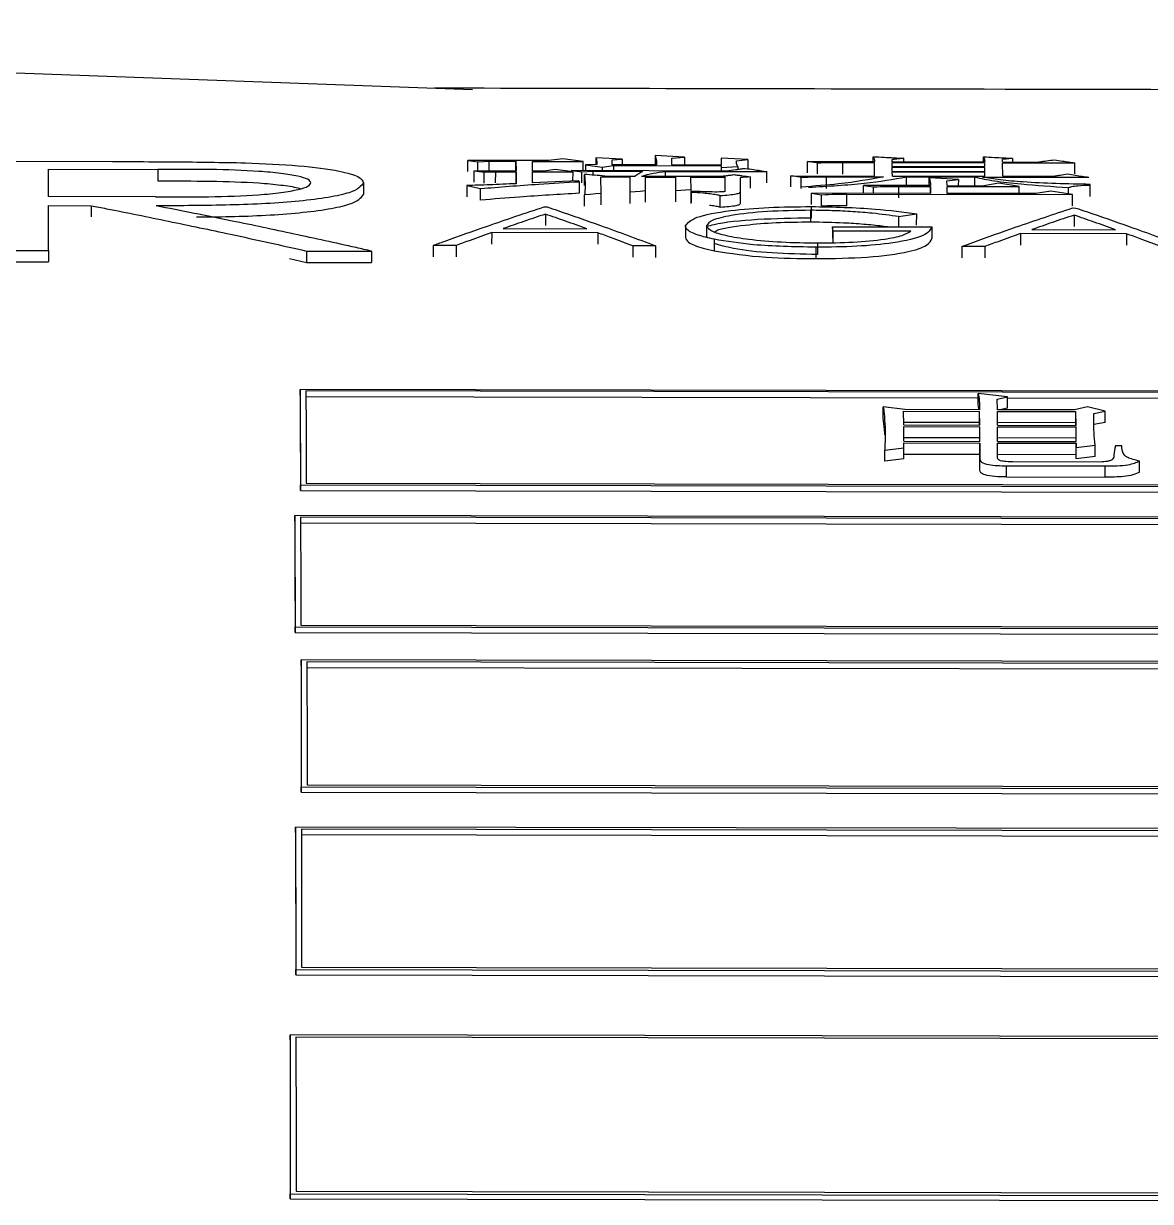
# Model space of a CAD drawing. Header units: millimetres. Extents: x 2451 to 4400, y 944 to 2322.
# Drawn here: x 2903.39 to 2913.01, y 2100.79 to 2110.84 of the extents above; entities that cross this region are included whole.
import ezdxf

# ---------------------------------------------------------------- set-up
doc = ezdxf.new("R2010")
doc.units = ezdxf.units.MM

msp = doc.modelspace()

# ---------------------------------------------------------------- linework, layer by layer
at = {"color": 7, "linetype": 'Continuous', "lineweight": 25}
for p, q in [((2891.903, 2110.843), (2907.218, 2110.279)), ((2903.146, 2109.667), (2904.147, 2109.665)), ((2907.178, 2109.674), (2907.264, 2109.663)), ((2907.87, 2109.673), (2907.178, 2109.674)), ((2907.178, 2109.58), (2907.178, 2109.674)), ((2907.264, 2109.585), (2907.264, 2109.663)), ((2907.362, 2109.667), (2907.589, 2109.667)), ((2907.362, 2109.585), (2907.362, 2109.667)), ((2907.589, 2109.667), (2907.59, 2109.585)), ((2907.73, 2109.666), (2908.162, 2109.666)), ((2907.73, 2109.584), (2907.73, 2109.666)), ((2907.989, 2109.687), (2907.87, 2109.673)), ((2908.162, 2109.666), (2907.989, 2109.687)), ((2908.497, 2109.684), (2908.27, 2109.698)), ((2908.27, 2109.698), (2908.27, 2109.64)), ((2908.411, 2109.679), (2908.497, 2109.684)), ((2908.411, 2109.636), (2908.411, 2109.679)), ((2908.497, 2109.684), (2908.497, 2109.636)), ((2909.027, 2109.703), (2908.778, 2109.716)), ((2908.778, 2109.716), (2908.778, 2109.636)), ((2908.919, 2109.694), (2909.027, 2109.703)), ((2908.92, 2109.636), (2908.919, 2109.694)), ((2909.341, 2109.694), (2909.342, 2109.635)), ((2909.568, 2109.682), (2909.341, 2109.694)), ((2909.341, 2109.694), (2909.341, 2109.635)), ((2909.471, 2109.671), (2909.568, 2109.682)), ((2910.077, 2109.665), (2910.65, 2109.664)), ((2910.077, 2109.57), (2910.077, 2109.665)), ((2910.639, 2109.664), (2910.639, 2109.706)), ((2910.802, 2109.663), (2910.801, 2109.682)), ((2910.802, 2109.663), (2911.591, 2109.662)), ((2910.899, 2109.663), (2910.899, 2109.693)), ((2911.58, 2109.662), (2911.58, 2109.706)), ((2911.743, 2109.662), (2911.742, 2109.683)), ((2911.743, 2109.662), (2912.046, 2109.661)), ((2911.829, 2109.692), (2911.829, 2109.661)), ((2903.596, 2109.6), (2904.533, 2109.598)), ((2903.596, 2109.6), (2903.598, 2109.367)), ((2904.533, 2109.598), (2904.533, 2109.499)), ((2907.233, 2109.585), (2907.319, 2109.574)), ((2907.233, 2109.585), (2907.59, 2109.585)), ((2907.233, 2109.49), (2907.233, 2109.585)), ((2907.319, 2109.479), (2907.319, 2109.574)), ((2907.416, 2109.483), (2907.417, 2109.578)), ((2907.417, 2109.578), (2907.59, 2109.578)), ((2907.59, 2109.578), (2907.591, 2109.476)), ((2907.828, 2109.584), (2907.73, 2109.584)), ((2907.73, 2109.577), (2908.077, 2109.577)), ((2907.731, 2109.482), (2907.73, 2109.577)), ((2907.925, 2109.597), (2907.828, 2109.584)), ((2908.077, 2109.577), (2907.925, 2109.597)), ((2908.066, 2109.59), (2909.385, 2109.587)), ((2908.066, 2109.578), (2908.066, 2109.59)), ((2908.076, 2109.497), (2908.077, 2109.577)), ((2908.281, 2109.641), (2908.184, 2109.636)), ((2908.184, 2109.636), (2908.184, 2109.589)), ((2908.184, 2109.636), (2908.325, 2109.617)), ((2908.25, 2109.582), (2908.671, 2109.581)), ((2908.25, 2109.549), (2908.25, 2109.582)), ((2908.325, 2109.617), (2908.422, 2109.63)), ((2908.325, 2109.617), (2908.325, 2109.589)), ((2908.79, 2109.636), (2908.411, 2109.636)), ((2908.422, 2109.63), (2908.422, 2109.589)), ((2908.422, 2109.63), (2909.342, 2109.628)), ((2908.866, 2109.581), (2909.732, 2109.579)), ((2908.866, 2109.54), (2908.866, 2109.581)), ((2909.342, 2109.635), (2908.92, 2109.636)), ((2909.342, 2109.628), (2909.342, 2109.587)), ((2909.342, 2109.628), (2909.342, 2109.614)), ((2909.342, 2109.614), (2909.482, 2109.622)), ((2909.342, 2109.614), (2909.342, 2109.587)), ((2909.482, 2109.622), (2909.482, 2109.599)), ((2910.163, 2109.559), (2910.163, 2109.654)), ((2910.38, 2109.657), (2910.65, 2109.657)), ((2910.38, 2109.558), (2910.38, 2109.657)), ((2910.651, 2109.541), (2910.65, 2109.657)), ((2910.65, 2109.562), (2910.65, 2109.657)), ((2910.802, 2109.657), (2911.591, 2109.655)), ((2910.802, 2109.624), (2910.802, 2109.657)), ((2910.802, 2109.624), (2911.592, 2109.622)), ((2910.802, 2109.617), (2911.592, 2109.615)), ((2910.802, 2109.583), (2910.802, 2109.617)), ((2910.802, 2109.583), (2911.592, 2109.581)), ((2910.802, 2109.576), (2911.592, 2109.574)), ((2910.803, 2109.541), (2910.802, 2109.576)), ((2911.592, 2109.622), (2911.591, 2109.655)), ((2911.591, 2109.622), (2911.591, 2109.655)), ((2911.592, 2109.581), (2911.592, 2109.615)), ((2911.592, 2109.581), (2911.592, 2109.615)), ((2911.592, 2109.54), (2911.592, 2109.574)), ((2911.592, 2109.54), (2911.592, 2109.574)), ((2911.743, 2109.655), (2912.359, 2109.654)), ((2911.744, 2109.539), (2911.743, 2109.655)), ((2906.289, 2109.483), (2906.289, 2109.384)), ((2907.169, 2109.46), (2907.169, 2109.364)), ((2907.169, 2109.46), (2907.288, 2109.434)), ((2908.121, 2109.499), (2907.731, 2109.482)), ((2908.131, 2109.493), (2908.121, 2109.499)), ((2908.131, 2109.397), (2908.131, 2109.493)), ((2908.174, 2109.46), (2908.174, 2109.555)), ((2908.315, 2109.534), (2908.564, 2109.534)), ((2908.316, 2109.391), (2908.315, 2109.534)), ((2908.347, 2109.541), (2908.607, 2109.541)), ((2908.565, 2109.405), (2908.564, 2109.534)), ((2908.564, 2109.438), (2908.564, 2109.534)), ((2908.661, 2109.541), (2909.343, 2109.54)), ((2908.694, 2109.533), (2908.953, 2109.533)), ((2908.695, 2109.414), (2908.694, 2109.533)), ((2908.954, 2109.416), (2908.953, 2109.533)), ((2908.953, 2109.438), (2908.953, 2109.533)), ((2909.083, 2109.533), (2909.375, 2109.532)), ((2909.084, 2109.424), (2909.083, 2109.533)), ((2909.376, 2109.412), (2909.375, 2109.532)), ((2909.375, 2109.437), (2909.375, 2109.532)), ((2909.506, 2109.407), (2909.505, 2109.528)), ((2909.937, 2109.543), (2910.651, 2109.541)), ((2909.937, 2109.448), (2909.937, 2109.543)), ((2910.024, 2109.436), (2910.024, 2109.531)), ((2910.24, 2109.535), (2910.727, 2109.534)), ((2910.24, 2109.436), (2910.24, 2109.535)), ((2910.555, 2109.461), (2910.641, 2109.449)), ((2911.128, 2109.46), (2910.555, 2109.461)), ((2910.555, 2109.394), (2910.555, 2109.461)), ((2910.803, 2109.541), (2911.592, 2109.54)), ((2910.922, 2109.46), (2910.922, 2109.534)), ((2910.922, 2109.534), (2911.506, 2109.533)), ((2911.116, 2109.46), (2911.117, 2109.526)), ((2911.366, 2109.511), (2911.117, 2109.526)), ((2911.268, 2109.499), (2911.366, 2109.511)), ((2911.269, 2109.46), (2911.268, 2109.499)), ((2911.269, 2109.46), (2911.582, 2109.459)), ((2911.366, 2109.511), (2911.365, 2109.46)), ((2911.506, 2109.459), (2911.506, 2109.533)), ((2911.571, 2109.532), (2912.48, 2109.531)), ((2911.712, 2109.479), (2911.582, 2109.459)), ((2911.885, 2109.451), (2911.712, 2109.479)), ((2911.744, 2109.539), (2912.166, 2109.539)), ((2912.491, 2109.464), (2912.491, 2109.47)), ((2912.491, 2109.368), (2912.491, 2109.464)), ((2904.513, 2109.364), (2903.598, 2109.367)), ((2907.288, 2109.335), (2907.288, 2109.434)), ((2908.175, 2109.285), (2908.176, 2109.382)), ((2908.565, 2109.308), (2908.565, 2109.405)), ((2908.954, 2109.32), (2908.954, 2109.416)), ((2909.084, 2109.41), (2909.084, 2109.404)), ((2909.084, 2109.41), (2909.084, 2109.314)), ((2909.084, 2109.307), (2909.084, 2109.404)), ((2909.333, 2109.278), (2909.333, 2109.375)), ((2909.506, 2109.311), (2909.506, 2109.407)), ((2910.112, 2109.299), (2910.112, 2109.395)), ((2910.112, 2109.395), (2910.198, 2109.382)), ((2911.129, 2109.393), (2910.112, 2109.395)), ((2910.198, 2109.286), (2910.198, 2109.382)), ((2910.415, 2109.288), (2910.415, 2109.387)), ((2910.415, 2109.387), (2912.34, 2109.383)), ((2910.641, 2109.394), (2910.641, 2109.449)), ((2910.857, 2109.354), (2910.858, 2109.453)), ((2910.858, 2109.453), (2911.128, 2109.452)), ((2911.128, 2109.452), (2911.129, 2109.393)), ((2911.128, 2109.393), (2911.128, 2109.452)), ((2911.269, 2109.452), (2911.885, 2109.451)), ((2911.269, 2109.393), (2911.269, 2109.452)), ((2912.026, 2109.392), (2911.269, 2109.393)), ((2911.885, 2109.392), (2911.885, 2109.451)), ((2912.156, 2109.413), (2912.026, 2109.392)), ((2912.34, 2109.383), (2912.156, 2109.413)), ((2903.599, 2109.289), (2903.963, 2109.288)), ((2903.601, 2108.906), (2903.599, 2109.289)), ((2903.963, 2109.288), (2903.963, 2109.192)), ((2907.83, 2109.277), (2907.855, 2109.277)), ((2910.11, 2109.281), (2910.11, 2109.182)), ((2912.342, 2109.269), (2912.368, 2109.268)), ((2907.841, 2109.216), (2907.841, 2109.119)), ((2910.105, 2109.249), (2910.105, 2109.15)), ((2910.856, 2109.195), (2911.01, 2109.218)), ((2911.009, 2109.121), (2911.01, 2109.218)), ((2912.354, 2109.208), (2912.354, 2109.11)), ((2907.383, 2109.058), (2907.382, 2108.961)), ((2908.289, 2109.057), (2907.383, 2109.058)), ((2907.48, 2109.093), (2908.194, 2109.091)), ((2909.036, 2109.115), (2909.036, 2109.017)), ((2909.216, 2109.116), (2909.215, 2109.018)), ((2910.293, 2109.074), (2910.292, 2109.109)), ((2910.292, 2109.109), (2911.139, 2109.107)), ((2910.292, 2109.109), (2910.292, 2109.011)), ((2910.293, 2109.074), (2910.959, 2109.073)), ((2910.293, 2109.074), (2910.293, 2108.977)), ((2911.139, 2109.107), (2911.138, 2109.009)), ((2911.993, 2109.084), (2912.707, 2109.083)), ((2909.282, 2109.001), (2909.282, 2108.903)), ((2910.164, 2108.97), (2910.164, 2108.872)), ((2911.895, 2109.05), (2911.895, 2108.952)), ((2912.802, 2109.048), (2911.895, 2109.05)), ((2903.153, 2108.906), (2903.601, 2108.906)), ((2905.803, 2108.901), (2905.803, 2108.803)), ((2905.803, 2108.901), (2906.358, 2108.9)), ((2907.079, 2108.949), (2906.883, 2108.949)), ((2906.883, 2108.949), (2906.883, 2108.851)), ((2908.586, 2108.946), (2908.586, 2108.848)), ((2908.781, 2108.945), (2908.586, 2108.946)), ((2910.149, 2108.934), (2910.149, 2108.836)), ((2911.592, 2108.94), (2911.396, 2108.941)), ((2911.396, 2108.941), (2911.396, 2108.843)), ((2903.152, 2108.808), (2903.601, 2108.808)), ((2905.656, 2108.836), (2905.803, 2108.803)), ((2905.803, 2108.803), (2906.358, 2108.802)), ((2927.73, 2107.678), (2905.747, 2107.719)), ((2905.747, 2107.669), (2905.75, 2106.857)), ((2927.68, 2107.666), (2905.797, 2107.707)), ((2905.797, 2107.658), (2911.536, 2107.648)), ((2911.785, 2107.655), (2911.536, 2107.684)), ((2911.698, 2107.637), (2911.785, 2107.655)), ((2910.909, 2107.547), (2910.725, 2107.571)), ((2911.699, 2107.545), (2911.698, 2107.637)), ((2911.784, 2107.559), (2911.72, 2107.545)), ((2911.785, 2107.647), (2914.813, 2107.642)), ((2912.467, 2107.57), (2912.358, 2107.544)), ((2912.618, 2107.533), (2912.467, 2107.57)), ((2910.898, 2107.534), (2911.547, 2107.532)), ((2910.899, 2107.416), (2910.898, 2107.534)), ((2911.547, 2107.546), (2910.909, 2107.547)), ((2911.548, 2107.415), (2911.547, 2107.532)), ((2912.358, 2107.544), (2911.699, 2107.545)), ((2911.699, 2107.532), (2912.369, 2107.531)), ((2911.699, 2107.415), (2911.699, 2107.532)), ((2912.37, 2107.413), (2912.369, 2107.531)), ((2912.521, 2107.515), (2912.618, 2107.533)), ((2911.547, 2107.436), (2910.899, 2107.437)), ((2910.899, 2107.416), (2911.548, 2107.415)), ((2910.899, 2107.403), (2911.548, 2107.401)), ((2910.899, 2107.277), (2910.899, 2107.403)), ((2911.547, 2107.415), (2911.547, 2107.436)), ((2911.548, 2107.276), (2911.548, 2107.401)), ((2912.369, 2107.435), (2911.699, 2107.436)), ((2911.699, 2107.415), (2912.37, 2107.413)), ((2911.699, 2107.401), (2912.37, 2107.4)), ((2911.7, 2107.275), (2911.699, 2107.401)), ((2912.369, 2107.413), (2912.369, 2107.435)), ((2912.37, 2107.274), (2912.37, 2107.4)), ((2912.618, 2107.437), (2912.521, 2107.419)), ((2911.548, 2107.305), (2910.899, 2107.306)), ((2910.899, 2107.277), (2911.548, 2107.276)), ((2910.899, 2107.263), (2911.548, 2107.262)), ((2910.899, 2107.221), (2910.899, 2107.263)), ((2911.548, 2107.276), (2911.548, 2107.305)), ((2911.548, 2107.262), (2911.549, 2107.125)), ((2912.37, 2107.304), (2911.699, 2107.305)), ((2911.7, 2107.275), (2912.37, 2107.274)), ((2911.7, 2107.262), (2912.37, 2107.26)), ((2911.7, 2107.133), (2911.7, 2107.262)), ((2912.37, 2107.274), (2912.37, 2107.304)), ((2912.37, 2107.26), (2912.371, 2107.224)), ((2910.737, 2107.202), (2910.899, 2107.221)), ((2910.737, 2107.106), (2910.737, 2107.202)), ((2910.899, 2107.167), (2911.548, 2107.166)), ((2911.549, 2107.029), (2911.548, 2107.166)), ((2911.7, 2107.166), (2912.37, 2107.164)), ((2912.37, 2107.128), (2912.371, 2107.224)), ((2912.37, 2107.128), (2912.37, 2107.164)), ((2912.533, 2107.147), (2912.37, 2107.128)), ((2912.371, 2107.224), (2912.533, 2107.243)), ((2912.76, 2107.237), (2912.706, 2107.237)), ((2910.899, 2107.126), (2910.737, 2107.106)), ((2911.549, 2107.029), (2911.549, 2107.125)), ((2911.776, 2107.068), (2912.62, 2107.066)), ((2911.776, 2106.972), (2911.776, 2107.068)), ((2912.577, 2107.1), (2911.83, 2107.102)), ((2912.62, 2106.97), (2912.62, 2107.066)), ((2912.912, 2107.012), (2912.912, 2107.108)), ((2911.776, 2106.972), (2912.62, 2106.97)), ((2905.75, 2106.858), (2905.75, 2106.906)), ((2905.75, 2106.906), (2927.733, 2106.865)), ((2905.75, 2106.857), (2927.733, 2106.816)), ((2905.8, 2106.919), (2927.683, 2106.878)), ((2927.684, 2106.602), (2905.701, 2106.643)), ((2905.701, 2106.594), (2905.704, 2105.645)), ((2927.634, 2106.588), (2905.751, 2106.629)), ((2905.751, 2106.581), (2927.634, 2106.54)), ((2905.704, 2105.645), (2905.704, 2105.692)), ((2905.704, 2105.692), (2927.687, 2105.651)), ((2905.704, 2105.645), (2927.687, 2105.604)), ((2905.754, 2105.707), (2927.637, 2105.667)), ((2905.755, 2105.363), (2905.755, 2105.41)), ((2927.738, 2105.369), (2905.755, 2105.41)), ((2905.755, 2105.363), (2905.757, 2104.281)), ((2927.688, 2105.353), (2905.805, 2105.394)), ((2905.805, 2105.347), (2927.688, 2105.307)), ((2905.807, 2104.344), (2927.69, 2104.303)), ((2905.757, 2104.281), (2905.757, 2104.327)), ((2905.757, 2104.327), (2927.74, 2104.286)), ((2905.757, 2104.281), (2927.74, 2104.24)), ((2927.691, 2103.943), (2905.708, 2103.984)), ((2905.708, 2103.938), (2905.71, 2102.722)), ((2927.641, 2103.925), (2905.758, 2103.965)), ((2905.758, 2103.92), (2927.641, 2103.879)), ((2905.71, 2102.722), (2905.711, 2102.767)), ((2905.71, 2102.722), (2927.693, 2102.681)), ((2905.711, 2102.767), (2927.693, 2102.726)), ((2905.76, 2102.787), (2927.643, 2102.746)), ((2917.644, 2102.188), (2905.661, 2102.21)), ((2905.661, 2102.166), (2905.663, 2100.81)), ((2917.594, 2102.168), (2905.711, 2102.19)), ((2905.663, 2100.81), (2905.663, 2100.853)), ((2905.663, 2100.853), (2917.646, 2100.831)), ((2905.713, 2100.875), (2917.596, 2100.853)), ((2905.663, 2100.81), (2917.646, 2100.787))]:
    msp.add_line(p, q, dxfattribs=at)
at = {"color": 7, "linetype": 'Continuous', "lineweight": 25, "flags": 128}
for points in [[(2907.264, 2109.663), (2907.313, 2109.665), (2907.362, 2109.667)], [(2907.589, 2109.585), (2907.589, 2109.623), (2907.589, 2109.667)], [(2908.162, 2109.589), (2908.162, 2109.622), (2908.162, 2109.666)], [(2909.027, 2109.703), (2909.027, 2109.647), (2909.027, 2109.635)], [(2909.568, 2109.682), (2909.568, 2109.626), (2909.568, 2109.603)], [(2907.319, 2109.574), (2907.368, 2109.576), (2907.417, 2109.578)], [(2907.59, 2109.482), (2907.59, 2109.534), (2907.59, 2109.578)], [(2908.152, 2109.578), (2908.201, 2109.58), (2908.25, 2109.582)], [(2908.152, 2109.483), (2908.152, 2109.534), (2908.152, 2109.578)], [(2909.731, 2109.484), (2909.731, 2109.536), (2909.732, 2109.579)], [(2912.359, 2109.559), (2912.359, 2109.61), (2912.359, 2109.654)], [(2909.591, 2109.535), (2909.57, 2109.533), (2909.548, 2109.531), (2909.526, 2109.529), (2909.505, 2109.528)], [(2909.591, 2109.439), (2909.591, 2109.491), (2909.591, 2109.535)], [(2908.316, 2109.391), (2908.27, 2109.388), (2908.223, 2109.385), (2908.176, 2109.382)], [(2908.316, 2109.295), (2908.316, 2109.347), (2908.316, 2109.391)], [(2908.695, 2109.414), (2908.649, 2109.41), (2908.607, 2109.407), (2908.565, 2109.405)], [(2908.694, 2109.318), (2908.695, 2109.37), (2908.695, 2109.414)], [(2909.084, 2109.424), (2909.037, 2109.421), (2908.996, 2109.419), (2908.954, 2109.416)], [(2909.084, 2109.328), (2909.084, 2109.38), (2909.084, 2109.424)], [(2912.307, 2109.389), (2912.307, 2109.399), (2912.307, 2109.443)], [(2912.34, 2109.287), (2912.34, 2109.34), (2912.34, 2109.383)], [(2910.856, 2109.195), (2910.856, 2109.146), (2910.856, 2109.107)], [(2908.289, 2109.057), (2908.289, 2109.002), (2908.289, 2108.959)], [(2912.802, 2109.048), (2912.802, 2108.993), (2912.802, 2108.95)], [(2903.601, 2108.906), (2903.601, 2108.851), (2903.601, 2108.808)], [(2906.358, 2108.9), (2906.358, 2108.846), (2906.358, 2108.802)], [(2907.079, 2108.949), (2907.079, 2108.894), (2907.079, 2108.851)], [(2908.781, 2108.945), (2908.781, 2108.891), (2908.781, 2108.847)], [(2911.592, 2108.94), (2911.592, 2108.885), (2911.592, 2108.842)], [(2905.747, 2107.67), (2905.747, 2107.697), (2905.747, 2107.719)], [(2911.536, 2107.588), (2911.536, 2107.642), (2911.536, 2107.684)], [(2911.784, 2107.559), (2911.785, 2107.613), (2911.785, 2107.655)], [(2910.725, 2107.475), (2910.725, 2107.529), (2910.725, 2107.571)], [(2911.547, 2107.436), (2911.547, 2107.49), (2911.547, 2107.532)], [(2912.369, 2107.435), (2912.369, 2107.489), (2912.369, 2107.531)], [(2912.618, 2107.437), (2912.618, 2107.491), (2912.618, 2107.533)], [(2911.548, 2107.305), (2911.548, 2107.359), (2911.548, 2107.401)], [(2912.37, 2107.304), (2912.37, 2107.358), (2912.37, 2107.4)], [(2911.548, 2107.166), (2911.548, 2107.22), (2911.548, 2107.262)], [(2912.37, 2107.164), (2912.37, 2107.218), (2912.37, 2107.26)], [(2910.899, 2107.126), (2910.899, 2107.179), (2910.899, 2107.221)], [(2912.533, 2107.147), (2912.533, 2107.201), (2912.533, 2107.243)], [(2905.701, 2106.595), (2905.701, 2106.622), (2905.701, 2106.643)], [(2905.708, 2103.938), (2905.708, 2103.963), (2905.708, 2103.984)], [(2905.661, 2102.166), (2905.661, 2102.191), (2905.661, 2102.21)]]:
    msp.add_lwpolyline(points, dxfattribs=at)
at = {"color": 7, "linetype": 'Continuous', "lineweight": 25}
for points, knots in [([(2928.916, 2110.251), (2926.875, 2110.255), (2921.047, 2110.265), (2913.696, 2110.277), (2908.399, 2110.288), (2906.895, 2110.291)], [0, 0, 0, 0, 0.278431, 0.79507, 1, 1, 1, 1]), ([(2904.147, 2109.665), (2904.206, 2109.665), (2904.382, 2109.664), (2904.761, 2109.663), (2905.079, 2109.658), (2905.28, 2109.654)], [0, 0, 0, 0, 0.155322, 0.465997, 1, 1, 1, 1]), ([(2908.27, 2109.698), (2908.272, 2109.692), (2908.276, 2109.682), (2908.281, 2109.663), (2908.281, 2109.649), (2908.281, 2109.641)], [0, 0, 0, 0, 0.284728, 0.569467, 1, 1, 1, 1]), ([(2908.778, 2109.716), (2908.782, 2109.701), (2908.788, 2109.681), (2908.79, 2109.654), (2908.79, 2109.642), (2908.79, 2109.636)], [0, 0, 0, 0, 0.563227, 0.781607, 1, 1, 1, 1]), ([(2909.482, 2109.622), (2909.48, 2109.628), (2909.475, 2109.64), (2909.471, 2109.656), (2909.471, 2109.666), (2909.471, 2109.671)], [0, 0, 0, 0, 0.370983, 0.685388, 1, 1, 1, 1]), ([(2910.163, 2109.654), (2910.151, 2109.655), (2910.13, 2109.658), (2910.102, 2109.662), (2910.085, 2109.664), (2910.077, 2109.665)], [0, 0, 0, 0, 0.428361, 0.71418, 1, 1, 1, 1]), ([(2910.639, 2109.706), (2910.641, 2109.702), (2910.645, 2109.693), (2910.649, 2109.678), (2910.65, 2109.669), (2910.65, 2109.664)], [0, 0, 0, 0, 0.319584, 0.659717, 1, 1, 1, 1]), ([(2910.639, 2109.706), (2910.67, 2109.705), (2910.729, 2109.702), (2910.816, 2109.697), (2910.871, 2109.694), (2910.899, 2109.693)], [0, 0, 0, 0, 0.360405, 0.680202, 1, 1, 1, 1]), ([(2910.899, 2109.693), (2910.886, 2109.691), (2910.863, 2109.689), (2910.831, 2109.685), (2910.811, 2109.683), (2910.801, 2109.682)], [0, 0, 0, 0, 0.400148, 0.700074, 1, 1, 1, 1]), ([(2911.58, 2109.706), (2911.582, 2109.701), (2911.587, 2109.692), (2911.59, 2109.677), (2911.591, 2109.667), (2911.591, 2109.662)], [0, 0, 0, 0, 0.314478, 0.657155, 1, 1, 1, 1]), ([(2911.58, 2109.706), (2911.611, 2109.704), (2911.668, 2109.701), (2911.751, 2109.696), (2911.803, 2109.694), (2911.829, 2109.692)], [0, 0, 0, 0, 0.374011, 0.687006, 1, 1, 1, 1]), ([(2911.829, 2109.692), (2911.822, 2109.691), (2911.807, 2109.69), (2911.786, 2109.688), (2911.764, 2109.685), (2911.75, 2109.684), (2911.742, 2109.683)], [0, 0, 0, 0, 0.25, 0.5, 0.75, 1, 1, 1, 1]), ([(2912.046, 2109.661), (2912.057, 2109.663), (2912.081, 2109.666), (2912.128, 2109.672), (2912.163, 2109.677), (2912.186, 2109.68)], [0, 0, 0, 0, 0.25461, 0.509219, 1, 1, 1, 1]), ([(2912.186, 2109.68), (2912.209, 2109.676), (2912.249, 2109.67), (2912.307, 2109.662), (2912.342, 2109.656), (2912.359, 2109.654)], [0, 0, 0, 0, 0.393554, 0.696777, 1, 1, 1, 1]), ([(2905.84, 2109.484), (2905.835, 2109.494), (2905.825, 2109.514), (2905.729, 2109.541), (2905.588, 2109.565), (2905.209, 2109.599), (2904.833, 2109.599), (2904.533, 2109.598)], [0, 0, 0, 0, 0.1127199, 0.2273232, 0.3542171, 0.4847985, 1, 1, 1, 1]), ([(2905.28, 2109.654), (2905.436, 2109.647), (2905.743, 2109.634), (2906.077, 2109.59), (2906.263, 2109.538), (2906.281, 2109.501), (2906.289, 2109.483)], [0, 0, 0, 0, 0.291809, 0.574032, 0.788676, 1, 1, 1, 1]), ([(2908.066, 2109.59), (2908.08, 2109.588), (2908.109, 2109.584), (2908.138, 2109.58), (2908.152, 2109.578)], [0, 0, 0, 0, 0.5, 1, 1, 1, 1]), ([(2908.671, 2109.581), (2908.661, 2109.575), (2908.639, 2109.561), (2908.618, 2109.548), (2908.607, 2109.541)], [0, 0, 0, 0, 0.5, 1, 1, 1, 1]), ([(2908.661, 2109.541), (2908.692, 2109.549), (2908.749, 2109.564), (2908.83, 2109.576), (2908.866, 2109.581)], [0, 0, 0, 0, 0.556261, 1, 1, 1, 1]), ([(2909.385, 2109.587), (2909.412, 2109.59), (2909.453, 2109.595), (2909.507, 2109.602), (2909.534, 2109.605), (2909.547, 2109.607)], [0, 0, 0, 0, 0.5, 0.75, 1, 1, 1, 1]), ([(2909.547, 2109.607), (2909.571, 2109.603), (2909.613, 2109.597), (2909.675, 2109.588), (2909.713, 2109.582), (2909.732, 2109.579)], [0, 0, 0, 0, 0.382288, 0.691144, 1, 1, 1, 1]), ([(2910.163, 2109.654), (2910.203, 2109.655), (2910.274, 2109.657), (2910.348, 2109.657), (2910.38, 2109.657)], [0, 0, 0, 0, 0.558835, 1, 1, 1, 1]), ([(2904.513, 2109.364), (2904.818, 2109.363), (2905.201, 2109.362), (2905.59, 2109.399), (2905.733, 2109.425), (2905.825, 2109.454), (2905.835, 2109.474), (2905.84, 2109.484)], [0, 0, 0, 0, 0.51513, 0.645771, 0.772701, 0.88717, 1, 1, 1, 1]), ([(2906.289, 2109.483), (2906.267, 2109.454), (2906.232, 2109.409), (2905.994, 2109.357), (2905.664, 2109.315), (2905.148, 2109.289), (2904.729, 2109.288), (2904.518, 2109.287)], [0, 0, 0, 0, 0.226303, 0.352527, 0.482339, 0.739087, 1, 1, 1, 1]), ([(2904.533, 2109.499), (2904.834, 2109.5), (2905.212, 2109.5), (2905.585, 2109.466), (2905.705, 2109.448), (2905.743, 2109.436), (2905.75, 2109.433)], [0, 0, 0, 0, 0.64047, 0.802747, 0.960385, 1, 1, 1, 1]), ([(2907.591, 2109.476), (2907.553, 2109.474), (2907.478, 2109.471), (2907.338, 2109.465), (2907.234, 2109.462), (2907.169, 2109.46)], [0, 0, 0, 0, 0.270954, 0.541932, 1, 1, 1, 1]), ([(2907.288, 2109.434), (2907.368, 2109.441), (2907.529, 2109.455), (2907.815, 2109.474), (2908.016, 2109.486), (2908.131, 2109.493)], [0, 0, 0, 0, 0.300714, 0.59903, 1, 1, 1, 1]), ([(2908.174, 2109.555), (2908.175, 2109.545), (2908.179, 2109.512), (2908.182, 2109.455), (2908.178, 2109.406), (2908.176, 2109.382)], [0, 0, 0, 0, 0.183884, 0.591879, 1, 1, 1, 1]), ([(2908.347, 2109.541), (2908.318, 2109.544), (2908.261, 2109.548), (2908.203, 2109.553), (2908.174, 2109.555)], [0, 0, 0, 0, 0.5, 1, 1, 1, 1]), ([(2909.343, 2109.54), (2909.355, 2109.541), (2909.379, 2109.544), (2909.415, 2109.549), (2909.439, 2109.552), (2909.451, 2109.554)], [0, 0, 0, 0, 0.3426926, 0.6713463, 1, 1, 1, 1]), ([(2909.451, 2109.554), (2909.463, 2109.552), (2909.488, 2109.549), (2909.535, 2109.542), (2909.569, 2109.538), (2909.591, 2109.535)], [0, 0, 0, 0, 0.2636067, 0.5272133, 1, 1, 1, 1]), ([(2910.024, 2109.531), (2910.012, 2109.533), (2909.991, 2109.536), (2909.962, 2109.539), (2909.946, 2109.542), (2909.937, 2109.543)], [0, 0, 0, 0, 0.428361, 0.71418, 1, 1, 1, 1]), ([(2910.024, 2109.531), (2910.064, 2109.532), (2910.135, 2109.535), (2910.208, 2109.535), (2910.24, 2109.535)], [0, 0, 0, 0, 0.558835, 1, 1, 1, 1]), ([(2910.727, 2109.534), (2910.61, 2109.512), (2910.414, 2109.476), (2910.135, 2109.455), (2910.024, 2109.447)], [0, 0, 0, 0, 0.602165, 1, 1, 1, 1]), ([(2910.086, 2109.445), (2910.254, 2109.455), (2910.579, 2109.475), (2910.81, 2109.514), (2910.922, 2109.534)], [0, 0, 0, 0, 0.513657, 1, 1, 1, 1]), ([(2911.117, 2109.526), (2911.12, 2109.515), (2911.125, 2109.499), (2911.127, 2109.477), (2911.128, 2109.466), (2911.128, 2109.46)], [0, 0, 0, 0, 0.4948491, 0.7474119, 1, 1, 1, 1]), ([(2911.506, 2109.533), (2911.558, 2109.521), (2911.663, 2109.498), (2911.945, 2109.468), (2912.169, 2109.452), (2912.307, 2109.443)], [0, 0, 0, 0, 0.271719, 0.55196, 1, 1, 1, 1]), ([(2912.491, 2109.47), (2912.295, 2109.474), (2912.023, 2109.48), (2911.718, 2109.507), (2911.62, 2109.524), (2911.571, 2109.532)], [0, 0, 0, 0, 0.568218, 0.786772, 1, 1, 1, 1]), ([(2912.166, 2109.539), (2912.177, 2109.54), (2912.2, 2109.544), (2912.243, 2109.551), (2912.275, 2109.556), (2912.295, 2109.559)], [0, 0, 0, 0, 0.264853, 0.529706, 1, 1, 1, 1]), ([(2912.295, 2109.559), (2912.319, 2109.555), (2912.361, 2109.549), (2912.423, 2109.539), (2912.461, 2109.534), (2912.48, 2109.531)], [0, 0, 0, 0, 0.382288, 0.691144, 1, 1, 1, 1]), ([(2912.307, 2109.443), (2912.315, 2109.446), (2912.331, 2109.452), (2912.395, 2109.461), (2912.454, 2109.463), (2912.491, 2109.464)], [0, 0, 0, 0, 0.268716, 0.546829, 1, 1, 1, 1]), ([(2904.863, 2109.193), (2904.958, 2109.193), (2905.261, 2109.195), (2905.663, 2109.216), (2905.993, 2109.258), (2906.232, 2109.31), (2906.266, 2109.355), (2906.289, 2109.384)], [0, 0, 0, 0, 0.138201, 0.437734, 0.589124, 0.736275, 1, 1, 1, 1]), ([(2908.131, 2109.394), (2908.045, 2109.389), (2907.874, 2109.379), (2907.587, 2109.361), (2907.397, 2109.344), (2907.288, 2109.335)], [0, 0, 0, 0, 0.298424, 0.596867, 1, 1, 1, 1]), ([(2909.376, 2109.412), (2909.375, 2109.412), (2909.373, 2109.41), (2909.363, 2109.407), (2909.348, 2109.406), (2909.308, 2109.404), (2909.217, 2109.407), (2909.137, 2109.409), (2909.084, 2109.41)], [0, 0, 0, 0, 0.049797, 0.100838, 0.163849, 0.229314, 0.492568, 1, 1, 1, 1]), ([(2909.084, 2109.404), (2909.12, 2109.402), (2909.177, 2109.399), (2909.249, 2109.392), (2909.302, 2109.384), (2909.323, 2109.378), (2909.333, 2109.375)], [0, 0, 0, 0, 0.34869, 0.570906, 0.788288, 1, 1, 1, 1]), ([(2909.333, 2109.375), (2909.385, 2109.378), (2909.455, 2109.384), (2909.503, 2109.398), (2909.505, 2109.404), (2909.506, 2109.407)], [0, 0, 0, 0, 0.572838, 0.788051, 1, 1, 1, 1]), ([(2910.198, 2109.382), (2910.238, 2109.384), (2910.309, 2109.387), (2910.383, 2109.387), (2910.415, 2109.387)], [0, 0, 0, 0, 0.558835, 1, 1, 1, 1]), ([(2910.641, 2109.449), (2910.681, 2109.45), (2910.752, 2109.453), (2910.825, 2109.453), (2910.858, 2109.453)], [0, 0, 0, 0, 0.558835, 1, 1, 1, 1]), ([(2903.963, 2109.288), (2904.007, 2109.28), (2904.228, 2109.237), (2904.625, 2109.156), (2905.194, 2109.037), (2905.586, 2108.95), (2905.803, 2108.901)], [0, 0, 0, 0, 0.0719006, 0.3595044, 0.6471081, 1, 1, 1, 1]), ([(2906.358, 2108.9), (2906.314, 2108.91), (2906.093, 2108.96), (2905.696, 2109.047), (2905.127, 2109.167), (2904.734, 2109.244), (2904.518, 2109.287)], [0, 0, 0, 0, 0.071901, 0.359505, 0.647109, 1, 1, 1, 1]), ([(2906.883, 2108.949), (2906.914, 2108.96), (2907.069, 2109.017), (2907.304, 2109.1), (2907.588, 2109.198), (2907.749, 2109.251), (2907.83, 2109.277)], [0, 0, 0, 0, 0.0978573, 0.4892893, 0.744641, 1, 1, 1, 1]), ([(2907.855, 2109.277), (2907.886, 2109.267), (2908.038, 2109.216), (2908.268, 2109.135), (2908.546, 2109.034), (2908.703, 2108.975), (2908.781, 2108.945)], [0, 0, 0, 0, 0.0984235, 0.4921203, 0.7460566, 1, 1, 1, 1]), ([(2909.036, 2109.115), (2909.056, 2109.141), (2909.097, 2109.193), (2909.389, 2109.247), (2909.744, 2109.277), (2909.987, 2109.279), (2910.11, 2109.281)], [0, 0, 0, 0, 0.2666957, 0.542872, 0.7691791, 1, 1, 1, 1]), ([(2909.241, 2109.294), (2909.244, 2109.293), (2909.266, 2109.291), (2909.301, 2109.286), (2909.322, 2109.279), (2909.333, 2109.276)], [0, 0, 0, 0, 0.057194, 0.534908, 1, 1, 1, 1]), ([(2909.333, 2109.276), (2909.384, 2109.28), (2909.455, 2109.285), (2909.502, 2109.299), (2909.505, 2109.305), (2909.506, 2109.309)], [0, 0, 0, 0, 0.573022, 0.78817, 1, 1, 1, 1]), ([(2910.11, 2109.281), (2910.3, 2109.277), (2910.634, 2109.27), (2910.896, 2109.234), (2911.01, 2109.218)], [0, 0, 0, 0, 0.565607, 1, 1, 1, 1]), ([(2910.415, 2109.288), (2910.373, 2109.288), (2910.3, 2109.288), (2910.229, 2109.285), (2910.198, 2109.284)], [0, 0, 0, 0, 0.561086, 1, 1, 1, 1]), ([(2911.396, 2108.941), (2911.427, 2108.952), (2911.581, 2109.009), (2911.816, 2109.092), (2912.101, 2109.189), (2912.262, 2109.242), (2912.342, 2109.269)], [0, 0, 0, 0, 0.097857, 0.48929, 0.744641, 1, 1, 1, 1]), ([(2912.368, 2109.268), (2912.399, 2109.258), (2912.55, 2109.207), (2912.781, 2109.127), (2913.059, 2109.026), (2913.215, 2108.967), (2913.294, 2108.937)], [0, 0, 0, 0, 0.098424, 0.492121, 0.746057, 1, 1, 1, 1]), ([(2907.841, 2109.216), (2907.81, 2109.206), (2907.748, 2109.185), (2907.628, 2109.144), (2907.538, 2109.113), (2907.48, 2109.093)], [0, 0, 0, 0, 0.2562, 0.512399, 1, 1, 1, 1]), ([(2908.194, 2109.091), (2908.164, 2109.102), (2908.103, 2109.124), (2907.986, 2109.166), (2907.898, 2109.196), (2907.841, 2109.216)], [0, 0, 0, 0, 0.2576544, 0.5153087, 1, 1, 1, 1]), ([(2910.105, 2109.249), (2909.979, 2109.247), (2909.73, 2109.243), (2909.435, 2109.21), (2909.25, 2109.166), (2909.227, 2109.133), (2909.216, 2109.116)], [0, 0, 0, 0, 0.29177, 0.575659, 0.790646, 1, 1, 1, 1]), ([(2910.11, 2109.182), (2909.956, 2109.18), (2909.652, 2109.175), (2909.332, 2109.143), (2909.236, 2109.114), (2909.216, 2109.108)], [0, 0, 0, 0, 0.448895, 0.883632, 1, 1, 1, 1]), ([(2910.856, 2109.195), (2910.783, 2109.205), (2910.663, 2109.222), (2910.466, 2109.237), (2910.289, 2109.247), (2910.166, 2109.248), (2910.105, 2109.249)], [0, 0, 0, 0, 0.333819, 0.5539, 0.776247, 1, 1, 1, 1]), ([(2912.354, 2109.208), (2912.323, 2109.197), (2912.261, 2109.177), (2912.141, 2109.136), (2912.051, 2109.104), (2911.993, 2109.084)], [0, 0, 0, 0, 0.2562, 0.5124, 1, 1, 1, 1]), ([(2912.707, 2109.083), (2912.677, 2109.094), (2912.616, 2109.116), (2912.498, 2109.157), (2912.411, 2109.188), (2912.354, 2109.208)], [0, 0, 0, 0, 0.257655, 0.515309, 1, 1, 1, 1]), ([(2907.383, 2109.058), (2907.352, 2109.047), (2907.29, 2109.025), (2907.189, 2108.989), (2907.119, 2108.963), (2907.079, 2108.949)], [0, 0, 0, 0, 0.305312, 0.610624, 1, 1, 1, 1]), ([(2909.282, 2109.001), (2909.232, 2109.013), (2909.151, 2109.032), (2909.08, 2109.062), (2909.042, 2109.088), (2909.038, 2109.106), (2909.036, 2109.115)], [0, 0, 0, 0, 0.34549, 0.565421, 0.78323, 1, 1, 1, 1]), ([(2909.216, 2109.116), (2909.225, 2109.102), (2909.243, 2109.072), (2909.38, 2109.032), (2909.584, 2108.998), (2909.855, 2108.975), (2910.061, 2108.971), (2910.164, 2108.97)], [0, 0, 0, 0, 0.177039, 0.358021, 0.544463, 0.770382, 1, 1, 1, 1]), ([(2909.286, 2109.065), (2909.292, 2109.069), (2909.324, 2109.094), (2909.526, 2109.123), (2909.807, 2109.147), (2910.005, 2109.149), (2910.105, 2109.15)], [0, 0, 0, 0, 0.069443, 0.42034, 0.707712, 1, 1, 1, 1]), ([(2910.105, 2109.15), (2910.2, 2109.149), (2910.356, 2109.146), (2910.558, 2109.132), (2910.689, 2109.12), (2910.755, 2109.11), (2910.774, 2109.108)], [0, 0, 0, 0, 0.393733, 0.646435, 0.896024, 1, 1, 1, 1]), ([(2911.139, 2109.107), (2911.126, 2109.082), (2911.101, 2109.03), (2910.842, 2108.97), (2910.501, 2108.937), (2910.267, 2108.935), (2910.149, 2108.934)], [0, 0, 0, 0, 0.267465, 0.5423702, 0.7686044, 1, 1, 1, 1]), ([(2910.164, 2108.97), (2910.267, 2108.971), (2910.471, 2108.973), (2910.723, 2108.998), (2910.901, 2109.033), (2910.94, 2109.06), (2910.959, 2109.073)], [0, 0, 0, 0, 0.290738, 0.574908, 0.790761, 1, 1, 1, 1]), ([(2908.586, 2108.946), (2908.555, 2108.957), (2908.495, 2108.98), (2908.396, 2109.017), (2908.327, 2109.043), (2908.289, 2109.057)], [0, 0, 0, 0, 0.30712, 0.61424, 1, 1, 1, 1]), ([(2909.036, 2109.017), (2909.041, 2109.003), (2909.049, 2108.98), (2909.11, 2108.95), (2909.183, 2108.925), (2909.249, 2108.91), (2909.282, 2108.903)], [0, 0, 0, 0, 0.334778, 0.553599, 0.775175, 1, 1, 1, 1]), ([(2910.149, 2108.934), (2909.963, 2108.937), (2909.636, 2108.943), (2909.389, 2108.984), (2909.282, 2109.001)], [0, 0, 0, 0, 0.567481, 1, 1, 1, 1]), ([(2910.164, 2108.872), (2910.033, 2108.874), (2909.774, 2108.879), (2909.45, 2108.915), (2909.332, 2108.951), (2909.282, 2108.966)], [0, 0, 0, 0, 0.37177, 0.733499, 1, 1, 1, 1]), ([(2910.149, 2108.836), (2910.299, 2108.838), (2910.595, 2108.842), (2910.938, 2108.888), (2911.115, 2108.949), (2911.131, 2108.989), (2911.138, 2109.009)], [0, 0, 0, 0, 0.293346, 0.576042, 0.789757, 1, 1, 1, 1]), ([(2911.895, 2109.05), (2911.865, 2109.039), (2911.803, 2109.017), (2911.702, 2108.98), (2911.631, 2108.955), (2911.592, 2108.94)], [0, 0, 0, 0, 0.305312, 0.610624, 1, 1, 1, 1]), ([(2913.099, 2108.937), (2913.068, 2108.949), (2913.007, 2108.972), (2912.909, 2109.009), (2912.84, 2109.034), (2912.802, 2109.048)], [0, 0, 0, 0, 0.30712, 0.614241, 1, 1, 1, 1]), ([(2909.282, 2108.903), (2909.423, 2108.881), (2909.679, 2108.842), (2910.003, 2108.838), (2910.149, 2108.836)], [0, 0, 0, 0, 0.551186, 1, 1, 1, 1]), ([(2905.747, 2107.719), (2905.747, 2107.642), (2905.748, 2107.488), (2905.749, 2107.219), (2905.75, 2107.019), (2905.75, 2106.906)], [0, 0, 0, 0, 0.300085, 0.60017, 1, 1, 1, 1]), ([(2905.797, 2107.707), (2905.797, 2107.63), (2905.798, 2107.475), (2905.799, 2107.214), (2905.8, 2107.024), (2905.8, 2106.919)], [0, 0, 0, 0, 0.3096666, 0.6193332, 1, 1, 1, 1]), ([(2911.536, 2107.684), (2911.539, 2107.665), (2911.544, 2107.633), (2911.546, 2107.587), (2911.547, 2107.56), (2911.547, 2107.546)], [0, 0, 0, 0, 0.406806, 0.703385, 1, 1, 1, 1]), ([(2910.725, 2107.571), (2910.727, 2107.552), (2910.734, 2107.496), (2910.741, 2107.407), (2910.741, 2107.303), (2910.738, 2107.236), (2910.737, 2107.202)], [0, 0, 0, 0, 0.155938, 0.467831, 0.733898, 1, 1, 1, 1]), ([(2911.541, 2107.546), (2911.541, 2107.546), (2911.54, 2107.56), (2911.538, 2107.574), (2911.536, 2107.588)], [0, 0, 0, 0, 0.023108, 1, 1, 1, 1]), ([(2910.739, 2107.331), (2910.738, 2107.347), (2910.735, 2107.395), (2910.729, 2107.443), (2910.725, 2107.475)], [0, 0, 0, 0, 0.323116, 1, 1, 1, 1]), ([(2912.533, 2107.243), (2912.529, 2107.28), (2912.523, 2107.344), (2912.521, 2107.435), (2912.521, 2107.488), (2912.521, 2107.515)], [0, 0, 0, 0, 0.399782, 0.699877, 1, 1, 1, 1]), ([(2912.706, 2107.237), (2912.7, 2107.212), (2912.691, 2107.174), (2912.695, 2107.131), (2912.666, 2107.112), (2912.632, 2107.103), (2912.598, 2107.101), (2912.577, 2107.1)], [0, 0, 0, 0, 0.493024, 0.749907, 0.815172, 0.882174, 1, 1, 1, 1]), ([(2912.912, 2107.108), (2912.874, 2107.117), (2912.799, 2107.135), (2912.762, 2107.184), (2912.761, 2107.217), (2912.76, 2107.237)], [0, 0, 0, 0, 0.287878, 0.565058, 1, 1, 1, 1]), ([(2911.549, 2107.125), (2911.551, 2107.116), (2911.555, 2107.098), (2911.617, 2107.077), (2911.698, 2107.069), (2911.75, 2107.068), (2911.776, 2107.068)], [0, 0, 0, 0, 0.2667337, 0.5409494, 0.7687529, 1, 1, 1, 1]), ([(2911.83, 2107.102), (2911.811, 2107.102), (2911.774, 2107.102), (2911.726, 2107.109), (2911.703, 2107.121), (2911.701, 2107.129), (2911.7, 2107.133)], [0, 0, 0, 0, 0.293264, 0.577265, 0.790625, 1, 1, 1, 1]), ([(2912.62, 2107.066), (2912.688, 2107.067), (2912.782, 2107.068), (2912.873, 2107.09), (2912.899, 2107.102), (2912.912, 2107.108)], [0, 0, 0, 0, 0.570161, 0.787713, 1, 1, 1, 1]), ([(2911.776, 2106.972), (2911.743, 2106.972), (2911.677, 2106.973), (2911.593, 2106.987), (2911.553, 2107.008), (2911.55, 2107.022), (2911.549, 2107.029)], [0, 0, 0, 0, 0.29371, 0.577275, 0.790366, 1, 1, 1, 1]), ([(2912.912, 2107.012), (2912.895, 2107.005), (2912.861, 2106.989), (2912.758, 2106.971), (2912.673, 2106.971), (2912.62, 2106.97)], [0, 0, 0, 0, 0.269783, 0.548443, 1, 1, 1, 1]), ([(2905.701, 2106.643), (2905.701, 2106.552), (2905.702, 2106.37), (2905.703, 2106.055), (2905.704, 2105.824), (2905.704, 2105.692)], [0, 0, 0, 0, 0.300085, 0.60017, 1, 1, 1, 1]), ([(2905.751, 2106.629), (2905.751, 2106.538), (2905.752, 2106.356), (2905.753, 2106.05), (2905.754, 2105.829), (2905.754, 2105.707)], [0, 0, 0, 0, 0.309667, 0.619333, 1, 1, 1, 1]), ([(2905.755, 2105.41), (2905.755, 2105.306), (2905.756, 2105.098), (2905.757, 2104.738), (2905.757, 2104.476), (2905.757, 2104.327)], [0, 0, 0, 0, 0.3000852, 0.6001703, 1, 1, 1, 1]), ([(2905.805, 2105.394), (2905.805, 2105.29), (2905.806, 2105.081), (2905.807, 2104.732), (2905.807, 2104.482), (2905.807, 2104.344)], [0, 0, 0, 0, 0.309667, 0.619333, 1, 1, 1, 1]), ([(2905.708, 2103.984), (2905.708, 2103.866), (2905.709, 2103.631), (2905.71, 2103.227), (2905.71, 2102.935), (2905.711, 2102.767)], [0, 0, 0, 0, 0.300085, 0.60017, 1, 1, 1, 1]), ([(2905.758, 2103.965), (2905.759, 2103.848), (2905.759, 2103.612), (2905.76, 2103.221), (2905.76, 2102.941), (2905.76, 2102.787)], [0, 0, 0, 0, 0.309667, 0.619333, 1, 1, 1, 1]), ([(2905.661, 2102.21), (2905.662, 2102.078), (2905.662, 2101.815), (2905.663, 2101.364), (2905.663, 2101.039), (2905.663, 2100.853)], [0, 0, 0, 0, 0.300085, 0.60017, 1, 1, 1, 1]), ([(2905.711, 2102.19), (2905.712, 2102.058), (2905.712, 2101.794), (2905.713, 2101.357), (2905.713, 2101.046), (2905.713, 2100.875)], [0, 0, 0, 0, 0.30968, 0.61936, 1, 1, 1, 1])]:
    msp.add_open_spline(points, degree=3, knots=knots, dxfattribs=at)

doc.saveas('drawing.dxf')
